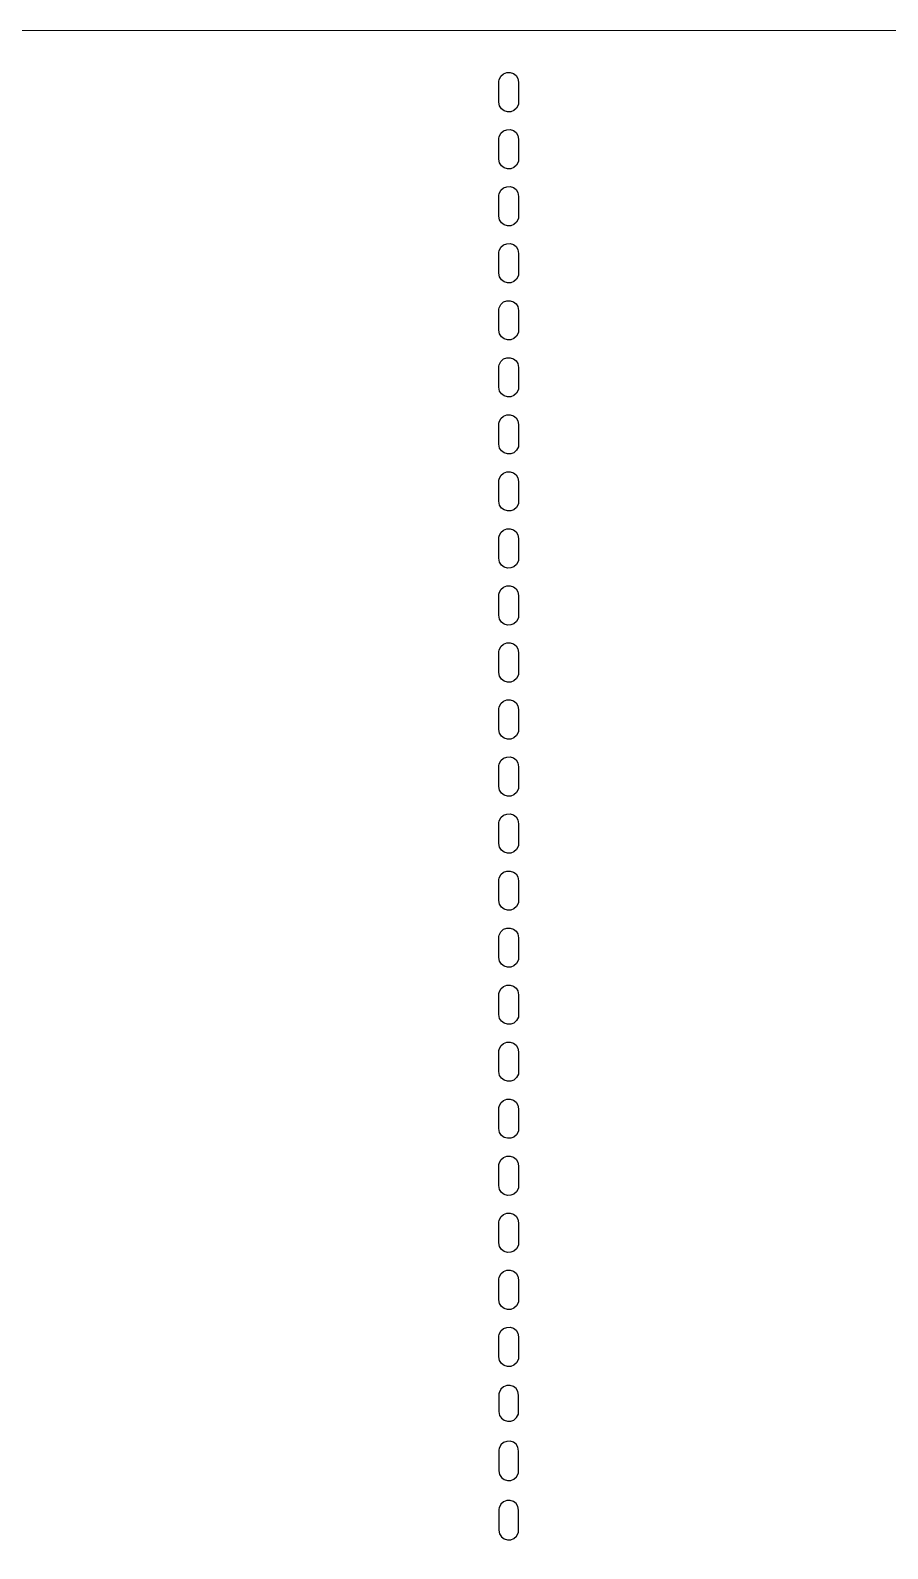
# Model space of a CAD drawing. Header units: centimetres. Extents: x -56 to 56, y -46 to 46.
# Drawn here: x 33.35 to 42.12, y 17.31 to 32.85 of the extents above; entities that cross this region are included whole.
import ezdxf

# ---------------------------------------------------------------- set-up
doc = ezdxf.new("R2010")
doc.units = ezdxf.units.CM
doc.header["$MEASUREMENT"] = 0
doc.layers.add('Camada 1', color=7, linetype='Continuous')

msp = doc.modelspace()

# ---------------------------------------------------------------- linework, layer by layer
at = {"layer": 'Camada 1', "color": 250, "lineweight": 20}
msp.add_open_spline([(28.02574, -1.15384), (40.15826, -1.15384), (43.06602, -1.15388), (56.02575, -1.15388), (56.02575, -1.15388), (56.02575, -1.15388), (56.02575, 32.84612), (56.02575, 32.84612), (56.02575, 32.84612), (43.05091, 32.84612), (40.18961, 32.84612), (28.02574, 32.84612), (28.02574, 32.84612), (26.98292, 32.84612), (25.91856, 32.84612), (24.87574, 32.84612), (24.87574, 32.84612), (24.87574, 32.84612), (23.37574, 32.84612), (23.37574, 32.84612), (23.37574, 32.84612), (23.37574, 32.84612), (23.37574, 32.54614), (23.37574, 32.54614), (23.37574, 32.54614), (23.37574, 32.54614), (18.97574, 32.54614), (18.97574, 32.54614), (18.97574, 32.54614), (18.97574, 32.54614), (18.97574, 32.84612), (18.97574, 32.84612), (18.97574, 32.84612), (18.97574, 32.84612), (17.47574, 32.84612), (17.47574, 32.84612), (17.47574, 32.84612), (17.47574, 32.84612), (17.47574, -1.15384), (17.47574, -1.15384), (17.47574, -1.15384), (17.47574, -1.15384), (18.97574, -1.15384), (18.97574, -1.15384), (18.97574, -1.15384), (18.97574, -1.15384), (18.97574, -0.85386), (18.97574, -0.85386), (18.97574, -0.85386), (18.97574, -0.85386), (23.37574, -0.85386), (23.37574, -0.85386), (23.37574, -0.85386), (23.37574, -0.85386), (23.37574, -1.15384), (23.37574, -1.15384), (23.37574, -1.15384), (23.37574, -1.15384), (24.87574, -1.15384), (24.87574, -1.15384), (24.87574, -1.15384), (25.91856, -1.15384), (26.98292, -1.15384), (28.02574, -1.15384)], degree=3, knots=[0, 0, 0, 0, 0.05882353, 0.05882353, 0.05882353, 0.05882353, 0.11764706, 0.11764706, 0.11764706, 0.11764706, 0.17647059, 0.17647059, 0.17647059, 0.17647059, 0.23529412, 0.23529412, 0.23529412, 0.23529412, 0.29411765, 0.29411765, 0.29411765, 0.29411765, 0.35294118, 0.35294118, 0.35294118, 0.35294118, 0.41176471, 0.41176471, 0.41176471, 0.41176471, 0.47058824, 0.47058824, 0.47058824, 0.47058824, 0.52941176, 0.52941176, 0.52941176, 0.52941176, 0.58823529, 0.58823529, 0.58823529, 0.58823529, 0.64705882, 0.64705882, 0.64705882, 0.64705882, 0.70588235, 0.70588235, 0.70588235, 0.70588235, 0.76470588, 0.76470588, 0.76470588, 0.76470588, 0.82352941, 0.82352941, 0.82352941, 0.82352941, 0.88235294, 0.88235294, 0.88235294, 0.88235294, 1, 1, 1, 1], dxfattribs=at)
at = {"layer": 'Camada 1', "color": 114}
for points, knots in [([(38.13917, 32.1128), (38.13917, 31.99731), (38.30546, 31.97141), (38.33795, 32.08757), (38.33795, 32.08757), (38.34003, 32.09612), (38.34118, 32.10387), (38.34118, 32.1128), (38.34118, 32.1128), (38.34118, 32.1128), (38.34118, 32.31482), (38.34118, 32.31482), (38.34118, 32.31482), (38.34118, 32.43039), (38.17488, 32.45622), (38.14231, 32.34005), (38.14231, 32.34005), (38.14029, 32.33151), (38.13917, 32.32376), (38.13917, 32.31482), (38.13917, 32.31482), (38.13917, 32.31482), (38.13917, 32.1128), (38.13917, 32.1128)], [0, 0, 0, 0, 0.14285714, 0.14285714, 0.14285714, 0.14285714, 0.28571429, 0.28571429, 0.28571429, 0.28571429, 0.42857143, 0.42857143, 0.42857143, 0.42857143, 0.57142857, 0.57142857, 0.57142857, 0.57142857, 0.71428571, 0.71428571, 0.71428571, 0.71428571, 1, 1, 1, 1]), ([(38.13917, 31.52924), (38.13917, 31.41375), (38.30546, 31.38785), (38.33795, 31.50401), (38.33795, 31.50401), (38.34003, 31.51256), (38.34118, 31.52031), (38.34118, 31.52924), (38.34118, 31.52924), (38.34118, 31.52924), (38.34118, 31.73126), (38.34118, 31.73126), (38.34118, 31.73126), (38.34118, 31.84683), (38.17488, 31.87266), (38.14231, 31.75649), (38.14231, 31.75649), (38.14029, 31.74795), (38.13917, 31.7402), (38.13917, 31.73126), (38.13917, 31.73126), (38.13917, 31.73126), (38.13917, 31.52924), (38.13917, 31.52924)], [0, 0, 0, 0, 0.14285714, 0.14285714, 0.14285714, 0.14285714, 0.28571429, 0.28571429, 0.28571429, 0.28571429, 0.42857143, 0.42857143, 0.42857143, 0.42857143, 0.57142857, 0.57142857, 0.57142857, 0.57142857, 0.71428571, 0.71428571, 0.71428571, 0.71428571, 1, 1, 1, 1]), ([(38.13917, 30.94568), (38.13917, 30.83019), (38.30546, 30.80429), (38.33795, 30.92045), (38.33795, 30.92045), (38.34003, 30.929), (38.34118, 30.93675), (38.34118, 30.94568), (38.34118, 30.94568), (38.34118, 30.94568), (38.34118, 31.1477), (38.34118, 31.1477), (38.34118, 31.1477), (38.34118, 31.26327), (38.17488, 31.2891), (38.14231, 31.17293), (38.14231, 31.17293), (38.14029, 31.16439), (38.13917, 31.15664), (38.13917, 31.1477), (38.13917, 31.1477), (38.13917, 31.1477), (38.13917, 30.94568), (38.13917, 30.94568)], [0, 0, 0, 0, 0.14285714, 0.14285714, 0.14285714, 0.14285714, 0.28571429, 0.28571429, 0.28571429, 0.28571429, 0.42857143, 0.42857143, 0.42857143, 0.42857143, 0.57142857, 0.57142857, 0.57142857, 0.57142857, 0.71428571, 0.71428571, 0.71428571, 0.71428571, 1, 1, 1, 1]), ([(38.13917, 30.36212), (38.13917, 30.24663), (38.30546, 30.22073), (38.33795, 30.33689), (38.33795, 30.33689), (38.34003, 30.34544), (38.34118, 30.35319), (38.34118, 30.36212), (38.34118, 30.36212), (38.34118, 30.36212), (38.34118, 30.56414), (38.34118, 30.56414), (38.34118, 30.56414), (38.34118, 30.67971), (38.17488, 30.70554), (38.14231, 30.58937), (38.14231, 30.58937), (38.14029, 30.58083), (38.13917, 30.57308), (38.13917, 30.56414), (38.13917, 30.56414), (38.13917, 30.56414), (38.13917, 30.36212), (38.13917, 30.36212)], [0, 0, 0, 0, 0.14285714, 0.14285714, 0.14285714, 0.14285714, 0.28571429, 0.28571429, 0.28571429, 0.28571429, 0.42857143, 0.42857143, 0.42857143, 0.42857143, 0.57142857, 0.57142857, 0.57142857, 0.57142857, 0.71428571, 0.71428571, 0.71428571, 0.71428571, 1, 1, 1, 1]), ([(38.13917, 29.77856), (38.13917, 29.66307), (38.30546, 29.63717), (38.33795, 29.75333), (38.33795, 29.75333), (38.34003, 29.76188), (38.34118, 29.76963), (38.34118, 29.77856), (38.34118, 29.77856), (38.34118, 29.77856), (38.34118, 29.98058), (38.34118, 29.98058), (38.34118, 29.98058), (38.34118, 30.09615), (38.17488, 30.12198), (38.14231, 30.00581), (38.14231, 30.00581), (38.14029, 29.99727), (38.13917, 29.98952), (38.13917, 29.98058), (38.13917, 29.98058), (38.13917, 29.98058), (38.13917, 29.77856), (38.13917, 29.77856)], [0, 0, 0, 0, 0.14285714, 0.14285714, 0.14285714, 0.14285714, 0.28571429, 0.28571429, 0.28571429, 0.28571429, 0.42857143, 0.42857143, 0.42857143, 0.42857143, 0.57142857, 0.57142857, 0.57142857, 0.57142857, 0.71428571, 0.71428571, 0.71428571, 0.71428571, 1, 1, 1, 1]), ([(38.13917, 29.195), (38.13917, 29.07951), (38.30546, 29.05361), (38.33795, 29.16977), (38.33795, 29.16977), (38.34003, 29.17832), (38.34118, 29.18607), (38.34118, 29.195), (38.34118, 29.195), (38.34118, 29.195), (38.34118, 29.39702), (38.34118, 29.39702), (38.34118, 29.39702), (38.34118, 29.51259), (38.17488, 29.53842), (38.14231, 29.42225), (38.14231, 29.42225), (38.14029, 29.41371), (38.13917, 29.40596), (38.13917, 29.39702), (38.13917, 29.39702), (38.13917, 29.39702), (38.13917, 29.195), (38.13917, 29.195)], [0, 0, 0, 0, 0.14285714, 0.14285714, 0.14285714, 0.14285714, 0.28571429, 0.28571429, 0.28571429, 0.28571429, 0.42857143, 0.42857143, 0.42857143, 0.42857143, 0.57142857, 0.57142857, 0.57142857, 0.57142857, 0.71428571, 0.71428571, 0.71428571, 0.71428571, 1, 1, 1, 1]), ([(38.13917, 28.61144), (38.13917, 28.49595), (38.30546, 28.47005), (38.33795, 28.58621), (38.33795, 28.58621), (38.34003, 28.59476), (38.34118, 28.60251), (38.34118, 28.61144), (38.34118, 28.61144), (38.34118, 28.61144), (38.34118, 28.81346), (38.34118, 28.81346), (38.34118, 28.81346), (38.34118, 28.92903), (38.17488, 28.95486), (38.14231, 28.83869), (38.14231, 28.83869), (38.14029, 28.83015), (38.13917, 28.8224), (38.13917, 28.81346), (38.13917, 28.81346), (38.13917, 28.81346), (38.13917, 28.61144), (38.13917, 28.61144)], [0, 0, 0, 0, 0.14285714, 0.14285714, 0.14285714, 0.14285714, 0.28571429, 0.28571429, 0.28571429, 0.28571429, 0.42857143, 0.42857143, 0.42857143, 0.42857143, 0.57142857, 0.57142857, 0.57142857, 0.57142857, 0.71428571, 0.71428571, 0.71428571, 0.71428571, 1, 1, 1, 1]), ([(38.13917, 28.02788), (38.13917, 27.91239), (38.30546, 27.88649), (38.33795, 28.00265), (38.33795, 28.00265), (38.34003, 28.0112), (38.34118, 28.01895), (38.34118, 28.02788), (38.34118, 28.02788), (38.34118, 28.02788), (38.34118, 28.2299), (38.34118, 28.2299), (38.34118, 28.2299), (38.34118, 28.34547), (38.17488, 28.3713), (38.14231, 28.25513), (38.14231, 28.25513), (38.14029, 28.24659), (38.13917, 28.23884), (38.13917, 28.2299), (38.13917, 28.2299), (38.13917, 28.2299), (38.13917, 28.02788), (38.13917, 28.02788)], [0, 0, 0, 0, 0.14285714, 0.14285714, 0.14285714, 0.14285714, 0.28571429, 0.28571429, 0.28571429, 0.28571429, 0.42857143, 0.42857143, 0.42857143, 0.42857143, 0.57142857, 0.57142857, 0.57142857, 0.57142857, 0.71428571, 0.71428571, 0.71428571, 0.71428571, 1, 1, 1, 1]), ([(38.13917, 27.44432), (38.13917, 27.32883), (38.30546, 27.30293), (38.33795, 27.41909), (38.33795, 27.41909), (38.34003, 27.42764), (38.34118, 27.43539), (38.34118, 27.44432), (38.34118, 27.44432), (38.34118, 27.44432), (38.34118, 27.64634), (38.34118, 27.64634), (38.34118, 27.64634), (38.34118, 27.76191), (38.17488, 27.78774), (38.14231, 27.67157), (38.14231, 27.67157), (38.14029, 27.66303), (38.13917, 27.65528), (38.13917, 27.64634), (38.13917, 27.64634), (38.13917, 27.64634), (38.13917, 27.44432), (38.13917, 27.44432)], [0, 0, 0, 0, 0.14285714, 0.14285714, 0.14285714, 0.14285714, 0.28571429, 0.28571429, 0.28571429, 0.28571429, 0.42857143, 0.42857143, 0.42857143, 0.42857143, 0.57142857, 0.57142857, 0.57142857, 0.57142857, 0.71428571, 0.71428571, 0.71428571, 0.71428571, 1, 1, 1, 1]), ([(38.13917, 26.86076), (38.13917, 26.74527), (38.30546, 26.71937), (38.33795, 26.83553), (38.33795, 26.83553), (38.34003, 26.84408), (38.34118, 26.85183), (38.34118, 26.86076), (38.34118, 26.86076), (38.34118, 26.86076), (38.34118, 27.06278), (38.34118, 27.06278), (38.34118, 27.06278), (38.34118, 27.17835), (38.17488, 27.20418), (38.14231, 27.08801), (38.14231, 27.08801), (38.14029, 27.07947), (38.13917, 27.07172), (38.13917, 27.06278), (38.13917, 27.06278), (38.13917, 27.06278), (38.13917, 26.86076), (38.13917, 26.86076)], [0, 0, 0, 0, 0.14285714, 0.14285714, 0.14285714, 0.14285714, 0.28571429, 0.28571429, 0.28571429, 0.28571429, 0.42857143, 0.42857143, 0.42857143, 0.42857143, 0.57142857, 0.57142857, 0.57142857, 0.57142857, 0.71428571, 0.71428571, 0.71428571, 0.71428571, 1, 1, 1, 1]), ([(38.13917, 26.2772), (38.13917, 26.16171), (38.30546, 26.13581), (38.33795, 26.25197), (38.33795, 26.25197), (38.34003, 26.26052), (38.34118, 26.26827), (38.34118, 26.2772), (38.34118, 26.2772), (38.34118, 26.2772), (38.34118, 26.47922), (38.34118, 26.47922), (38.34118, 26.47922), (38.34118, 26.59479), (38.17488, 26.62062), (38.14231, 26.50445), (38.14231, 26.50445), (38.14029, 26.49591), (38.13917, 26.48816), (38.13917, 26.47922), (38.13917, 26.47922), (38.13917, 26.47922), (38.13917, 26.2772), (38.13917, 26.2772)], [0, 0, 0, 0, 0.14285714, 0.14285714, 0.14285714, 0.14285714, 0.28571429, 0.28571429, 0.28571429, 0.28571429, 0.42857143, 0.42857143, 0.42857143, 0.42857143, 0.57142857, 0.57142857, 0.57142857, 0.57142857, 0.71428571, 0.71428571, 0.71428571, 0.71428571, 1, 1, 1, 1]), ([(38.13917, 25.69364), (38.13917, 25.57815), (38.30546, 25.55225), (38.33795, 25.66841), (38.33795, 25.66841), (38.34003, 25.67696), (38.34118, 25.68471), (38.34118, 25.69364), (38.34118, 25.69364), (38.34118, 25.69364), (38.34118, 25.89566), (38.34118, 25.89566), (38.34118, 25.89566), (38.34118, 26.01123), (38.17488, 26.03706), (38.14231, 25.92089), (38.14231, 25.92089), (38.14029, 25.91235), (38.13917, 25.9046), (38.13917, 25.89566), (38.13917, 25.89566), (38.13917, 25.89566), (38.13917, 25.69364), (38.13917, 25.69364)], [0, 0, 0, 0, 0.14285714, 0.14285714, 0.14285714, 0.14285714, 0.28571429, 0.28571429, 0.28571429, 0.28571429, 0.42857143, 0.42857143, 0.42857143, 0.42857143, 0.57142857, 0.57142857, 0.57142857, 0.57142857, 0.71428571, 0.71428571, 0.71428571, 0.71428571, 1, 1, 1, 1]), ([(38.13917, 25.11008), (38.13917, 24.99459), (38.30546, 24.96869), (38.33795, 25.08485), (38.33795, 25.08485), (38.34003, 25.0934), (38.34118, 25.10115), (38.34118, 25.11008), (38.34118, 25.11008), (38.34118, 25.11008), (38.34118, 25.3121), (38.34118, 25.3121), (38.34118, 25.3121), (38.34118, 25.42767), (38.17488, 25.4535), (38.14231, 25.33733), (38.14231, 25.33733), (38.14029, 25.32879), (38.13917, 25.32104), (38.13917, 25.3121), (38.13917, 25.3121), (38.13917, 25.3121), (38.13917, 25.11008), (38.13917, 25.11008)], [0, 0, 0, 0, 0.14285714, 0.14285714, 0.14285714, 0.14285714, 0.28571429, 0.28571429, 0.28571429, 0.28571429, 0.42857143, 0.42857143, 0.42857143, 0.42857143, 0.57142857, 0.57142857, 0.57142857, 0.57142857, 0.71428571, 0.71428571, 0.71428571, 0.71428571, 1, 1, 1, 1]), ([(38.13917, 24.52652), (38.13917, 24.41103), (38.30546, 24.38513), (38.33795, 24.50129), (38.33795, 24.50129), (38.34003, 24.50984), (38.34118, 24.51759), (38.34118, 24.52652), (38.34118, 24.52652), (38.34118, 24.52652), (38.34118, 24.72854), (38.34118, 24.72854), (38.34118, 24.72854), (38.34118, 24.84411), (38.17488, 24.86994), (38.14231, 24.75377), (38.14231, 24.75377), (38.14029, 24.74523), (38.13917, 24.73748), (38.13917, 24.72854), (38.13917, 24.72854), (38.13917, 24.72854), (38.13917, 24.52652), (38.13917, 24.52652)], [0, 0, 0, 0, 0.14285714, 0.14285714, 0.14285714, 0.14285714, 0.28571429, 0.28571429, 0.28571429, 0.28571429, 0.42857143, 0.42857143, 0.42857143, 0.42857143, 0.57142857, 0.57142857, 0.57142857, 0.57142857, 0.71428571, 0.71428571, 0.71428571, 0.71428571, 1, 1, 1, 1]), ([(38.13917, 23.94296), (38.13917, 23.82747), (38.30546, 23.80157), (38.33795, 23.91773), (38.33795, 23.91773), (38.34003, 23.92628), (38.34118, 23.93403), (38.34118, 23.94296), (38.34118, 23.94296), (38.34118, 23.94296), (38.34118, 24.14498), (38.34118, 24.14498), (38.34118, 24.14498), (38.34118, 24.26055), (38.17488, 24.28638), (38.14231, 24.17021), (38.14231, 24.17021), (38.14029, 24.16167), (38.13917, 24.15392), (38.13917, 24.14498), (38.13917, 24.14498), (38.13917, 24.14498), (38.13917, 23.94296), (38.13917, 23.94296)], [0, 0, 0, 0, 0.14285714, 0.14285714, 0.14285714, 0.14285714, 0.28571429, 0.28571429, 0.28571429, 0.28571429, 0.42857143, 0.42857143, 0.42857143, 0.42857143, 0.57142857, 0.57142857, 0.57142857, 0.57142857, 0.71428571, 0.71428571, 0.71428571, 0.71428571, 1, 1, 1, 1]), ([(38.13917, 23.3594), (38.13917, 23.24391), (38.30546, 23.21801), (38.33795, 23.33417), (38.33795, 23.33417), (38.34003, 23.34272), (38.34118, 23.35047), (38.34118, 23.3594), (38.34118, 23.3594), (38.34118, 23.3594), (38.34118, 23.56142), (38.34118, 23.56142), (38.34118, 23.56142), (38.34118, 23.67699), (38.17488, 23.70282), (38.14231, 23.58665), (38.14231, 23.58665), (38.14029, 23.57811), (38.13917, 23.57036), (38.13917, 23.56142), (38.13917, 23.56142), (38.13917, 23.56142), (38.13917, 23.3594), (38.13917, 23.3594)], [0, 0, 0, 0, 0.14285714, 0.14285714, 0.14285714, 0.14285714, 0.28571429, 0.28571429, 0.28571429, 0.28571429, 0.42857143, 0.42857143, 0.42857143, 0.42857143, 0.57142857, 0.57142857, 0.57142857, 0.57142857, 0.71428571, 0.71428571, 0.71428571, 0.71428571, 1, 1, 1, 1]), ([(38.13917, 22.77584), (38.13917, 22.66035), (38.30546, 22.63445), (38.33795, 22.75061), (38.33795, 22.75061), (38.34003, 22.75916), (38.34118, 22.76691), (38.34118, 22.77584), (38.34118, 22.77584), (38.34118, 22.77584), (38.34118, 22.97786), (38.34118, 22.97786), (38.34118, 22.97786), (38.34118, 23.09343), (38.17488, 23.11926), (38.14231, 23.00309), (38.14231, 23.00309), (38.14029, 22.99455), (38.13917, 22.9868), (38.13917, 22.97786), (38.13917, 22.97786), (38.13917, 22.97786), (38.13917, 22.77584), (38.13917, 22.77584)], [0, 0, 0, 0, 0.14285714, 0.14285714, 0.14285714, 0.14285714, 0.28571429, 0.28571429, 0.28571429, 0.28571429, 0.42857143, 0.42857143, 0.42857143, 0.42857143, 0.57142857, 0.57142857, 0.57142857, 0.57142857, 0.71428571, 0.71428571, 0.71428571, 0.71428571, 1, 1, 1, 1]), ([(38.13917, 22.19228), (38.13917, 22.07679), (38.30546, 22.05089), (38.33795, 22.16705), (38.33795, 22.16705), (38.34003, 22.1756), (38.34118, 22.18335), (38.34118, 22.19228), (38.34118, 22.19228), (38.34118, 22.19228), (38.34118, 22.3943), (38.34118, 22.3943), (38.34118, 22.3943), (38.34118, 22.50987), (38.17488, 22.5357), (38.14231, 22.41953), (38.14231, 22.41953), (38.14029, 22.41099), (38.13917, 22.40324), (38.13917, 22.3943), (38.13917, 22.3943), (38.13917, 22.3943), (38.13917, 22.19228), (38.13917, 22.19228)], [0, 0, 0, 0, 0.14285714, 0.14285714, 0.14285714, 0.14285714, 0.28571429, 0.28571429, 0.28571429, 0.28571429, 0.42857143, 0.42857143, 0.42857143, 0.42857143, 0.57142857, 0.57142857, 0.57142857, 0.57142857, 0.71428571, 0.71428571, 0.71428571, 0.71428571, 1, 1, 1, 1]), ([(38.13917, 21.60872), (38.13917, 21.49323), (38.30546, 21.46733), (38.33795, 21.58349), (38.33795, 21.58349), (38.34003, 21.59204), (38.34118, 21.59979), (38.34118, 21.60872), (38.34118, 21.60872), (38.34118, 21.60872), (38.34118, 21.81074), (38.34118, 21.81074), (38.34118, 21.81074), (38.34118, 21.92631), (38.17488, 21.95214), (38.14231, 21.83597), (38.14231, 21.83597), (38.14029, 21.82743), (38.13917, 21.81968), (38.13917, 21.81074), (38.13917, 21.81074), (38.13917, 21.81074), (38.13917, 21.60872), (38.13917, 21.60872)], [0, 0, 0, 0, 0.14285714, 0.14285714, 0.14285714, 0.14285714, 0.28571429, 0.28571429, 0.28571429, 0.28571429, 0.42857143, 0.42857143, 0.42857143, 0.42857143, 0.57142857, 0.57142857, 0.57142857, 0.57142857, 0.71428571, 0.71428571, 0.71428571, 0.71428571, 1, 1, 1, 1]), ([(38.13917, 21.02516), (38.13917, 20.90967), (38.30546, 20.88377), (38.33795, 20.99993), (38.33795, 20.99993), (38.34003, 21.00848), (38.34118, 21.01623), (38.34118, 21.02516), (38.34118, 21.02516), (38.34118, 21.02516), (38.34118, 21.22718), (38.34118, 21.22718), (38.34118, 21.22718), (38.34118, 21.34275), (38.17488, 21.36858), (38.14231, 21.25241), (38.14231, 21.25241), (38.14029, 21.24387), (38.13917, 21.23612), (38.13917, 21.22718), (38.13917, 21.22718), (38.13917, 21.22718), (38.13917, 21.02516), (38.13917, 21.02516)], [0, 0, 0, 0, 0.14285714, 0.14285714, 0.14285714, 0.14285714, 0.28571429, 0.28571429, 0.28571429, 0.28571429, 0.42857143, 0.42857143, 0.42857143, 0.42857143, 0.57142857, 0.57142857, 0.57142857, 0.57142857, 0.71428571, 0.71428571, 0.71428571, 0.71428571, 1, 1, 1, 1]), ([(38.13917, 20.4416), (38.13917, 20.32611), (38.30546, 20.30021), (38.33795, 20.41637), (38.33795, 20.41637), (38.34003, 20.42492), (38.34118, 20.43267), (38.34118, 20.4416), (38.34118, 20.4416), (38.34118, 20.4416), (38.34118, 20.64362), (38.34118, 20.64362), (38.34118, 20.64362), (38.34118, 20.75919), (38.17488, 20.78502), (38.14231, 20.66885), (38.14231, 20.66885), (38.14029, 20.66031), (38.13917, 20.65256), (38.13917, 20.64362), (38.13917, 20.64362), (38.13917, 20.64362), (38.13917, 20.4416), (38.13917, 20.4416)], [0, 0, 0, 0, 0.14285714, 0.14285714, 0.14285714, 0.14285714, 0.28571429, 0.28571429, 0.28571429, 0.28571429, 0.42857143, 0.42857143, 0.42857143, 0.42857143, 0.57142857, 0.57142857, 0.57142857, 0.57142857, 0.71428571, 0.71428571, 0.71428571, 0.71428571, 1, 1, 1, 1]), ([(38.13917, 19.85804), (38.13917, 19.74255), (38.30546, 19.71665), (38.33795, 19.83281), (38.33795, 19.83281), (38.34003, 19.84136), (38.34118, 19.84911), (38.34118, 19.85804), (38.34118, 19.85804), (38.34118, 19.85804), (38.34118, 20.06006), (38.34118, 20.06006), (38.34118, 20.06006), (38.34118, 20.17563), (38.17488, 20.20146), (38.14231, 20.08529), (38.14231, 20.08529), (38.14029, 20.07675), (38.13917, 20.069), (38.13917, 20.06006), (38.13917, 20.06006), (38.13917, 20.06006), (38.13917, 19.85804), (38.13917, 19.85804)], [0, 0, 0, 0, 0.14285714, 0.14285714, 0.14285714, 0.14285714, 0.28571429, 0.28571429, 0.28571429, 0.28571429, 0.42857143, 0.42857143, 0.42857143, 0.42857143, 0.57142857, 0.57142857, 0.57142857, 0.57142857, 0.71428571, 0.71428571, 0.71428571, 0.71428571, 1, 1, 1, 1]), ([(38.13917, 19.27448), (38.13917, 19.15899), (38.30546, 19.13309), (38.33795, 19.24925), (38.33795, 19.24925), (38.34003, 19.2578), (38.34118, 19.26555), (38.34118, 19.27448), (38.34118, 19.27448), (38.34118, 19.27448), (38.34118, 19.4765), (38.34118, 19.4765), (38.34118, 19.4765), (38.34118, 19.59207), (38.17488, 19.6179), (38.14231, 19.50173), (38.14231, 19.50173), (38.14029, 19.49319), (38.13917, 19.48544), (38.13917, 19.4765), (38.13917, 19.4765), (38.13917, 19.4765), (38.13917, 19.27448), (38.13917, 19.27448)], [0, 0, 0, 0, 0.14285714, 0.14285714, 0.14285714, 0.14285714, 0.28571429, 0.28571429, 0.28571429, 0.28571429, 0.42857143, 0.42857143, 0.42857143, 0.42857143, 0.57142857, 0.57142857, 0.57142857, 0.57142857, 0.71428571, 0.71428571, 0.71428571, 0.71428571, 1, 1, 1, 1]), ([(38.14231, 18.90579), (38.17488, 19.02195), (38.34118, 18.99603), (38.34118, 18.88056), (38.34118, 18.88056), (38.34118, 18.88056), (38.34118, 18.71333), (38.34118, 18.71333), (38.34118, 18.71333), (38.34118, 18.70444), (38.34003, 18.69663), (38.33795, 18.68808), (38.33795, 18.68808), (38.30546, 18.57195), (38.13917, 18.59778), (38.13917, 18.71333), (38.13917, 18.71333), (38.13917, 18.71333), (38.13917, 18.88056), (38.13917, 18.88056), (38.13917, 18.88056), (38.13917, 18.88951), (38.14029, 18.89726), (38.14231, 18.90579)], [0, 0, 0, 0, 0.14285714, 0.14285714, 0.14285714, 0.14285714, 0.28571429, 0.28571429, 0.28571429, 0.28571429, 0.42857143, 0.42857143, 0.42857143, 0.42857143, 0.57142857, 0.57142857, 0.57142857, 0.57142857, 0.71428571, 0.71428571, 0.71428571, 0.71428571, 1, 1, 1, 1]), ([(38.14231, 18.33461), (38.17488, 18.45078), (38.34118, 18.42495), (38.34118, 18.30938), (38.34118, 18.30938), (38.34118, 18.30938), (38.34118, 18.10736), (38.34118, 18.10736), (38.34118, 18.10736), (38.34118, 18.09843), (38.34003, 18.09068), (38.33795, 18.08213), (38.33795, 18.08213), (38.30546, 17.96597), (38.13917, 17.99187), (38.13917, 18.10736), (38.13917, 18.10736), (38.13917, 18.10736), (38.13917, 18.30938), (38.13917, 18.30938), (38.13917, 18.30938), (38.13917, 18.31832), (38.14029, 18.32607), (38.14231, 18.33461)], [0, 0, 0, 0, 0.14285714, 0.14285714, 0.14285714, 0.14285714, 0.28571429, 0.28571429, 0.28571429, 0.28571429, 0.42857143, 0.42857143, 0.42857143, 0.42857143, 0.57142857, 0.57142857, 0.57142857, 0.57142857, 0.71428571, 0.71428571, 0.71428571, 0.71428571, 1, 1, 1, 1]), ([(36.6765, 16.95901), (37.23319, 16.65184), (37.78789, 15.86769), (38.09185, 14.32757), (38.09185, 14.32757), (38.09264, 14.32367), (38.09341, 14.31978), (38.09417, 14.31587), (38.09417, 14.31587), (38.06994, 14.31736), (38.04586, 14.31893), (38.02195, 14.32056), (38.02195, 14.32056), (37.44649, 14.2091), (37.00899, 12.80473), (35.5881, 12.72793), (35.5881, 12.72793), (35.5881, 12.72793), (35.59469, 13.06092), (35.59469, 13.06092), (35.59469, 13.06092), (35.59469, 13.06092), (35.06131, 13.31606), (35.06131, 13.31606), (35.06131, 13.31606), (36.44869, 13.12064), (36.90966, 14.32378), (37.46726, 14.37614), (37.46726, 14.37614), (37.17384, 14.41567), (36.91128, 14.46858), (36.6765, 14.53198), (36.6765, 14.53198), (33.76355, 15.31852), (35.22633, 17.75909), (36.6765, 16.95901)], [0, 0, 0, 0, 0.1, 0.1, 0.1, 0.1, 0.2, 0.2, 0.2, 0.2, 0.3, 0.3, 0.3, 0.3, 0.4, 0.4, 0.4, 0.4, 0.5, 0.5, 0.5, 0.5, 0.6, 0.6, 0.6, 0.6, 0.7, 0.7, 0.7, 0.7, 0.8, 0.8, 0.8, 0.8, 1, 1, 1, 1]), ([(38.14231, 17.72866), (38.17488, 17.84487), (38.34118, 17.81898), (38.34118, 17.70343), (38.34118, 17.70343), (38.34118, 17.70343), (38.34118, 17.50148), (38.34118, 17.50148), (38.34118, 17.50148), (38.34118, 17.49252), (38.34003, 17.48479), (38.33795, 17.47624), (38.33795, 17.47624), (38.30546, 17.36005), (38.13917, 17.38586), (38.13917, 17.50148), (38.13917, 17.50148), (38.13917, 17.50148), (38.13917, 17.70343), (38.13917, 17.70343), (38.13917, 17.70343), (38.13917, 17.71237), (38.14029, 17.7201), (38.14231, 17.72866)], [0, 0, 0, 0, 0.14285714, 0.14285714, 0.14285714, 0.14285714, 0.28571429, 0.28571429, 0.28571429, 0.28571429, 0.42857143, 0.42857143, 0.42857143, 0.42857143, 0.57142857, 0.57142857, 0.57142857, 0.57142857, 0.71428571, 0.71428571, 0.71428571, 0.71428571, 1, 1, 1, 1]), ([(39.80375, 16.95901), (41.25392, 17.75909), (42.71665, 15.31852), (39.80375, 14.53198), (39.80375, 14.53198), (39.57384, 14.46985), (39.31728, 14.41785), (39.03117, 14.37859), (39.03117, 14.37859), (39.58675, 14.32608), (40.03156, 13.12064), (41.41894, 13.31606), (41.41894, 13.31606), (41.41894, 13.31606), (40.88557, 13.06092), (40.88557, 13.06092), (40.88557, 13.06092), (40.88557, 13.06092), (40.89216, 12.72793), (40.89216, 12.72793), (40.89216, 12.72793), (39.47129, 12.80473), (39.03376, 14.20909), (38.45831, 14.32056), (38.45831, 14.32056), (38.43439, 14.31893), (38.41032, 14.31736), (38.3861, 14.31587), (38.3861, 14.31587), (38.38684, 14.31978), (38.38763, 14.32367), (38.3884, 14.32757), (38.3884, 14.32757), (38.69239, 15.86769), (39.24702, 16.65189), (39.80375, 16.95901)], [0, 0, 0, 0, 0.1, 0.1, 0.1, 0.1, 0.2, 0.2, 0.2, 0.2, 0.3, 0.3, 0.3, 0.3, 0.4, 0.4, 0.4, 0.4, 0.5, 0.5, 0.5, 0.5, 0.6, 0.6, 0.6, 0.6, 0.7, 0.7, 0.7, 0.7, 0.8, 0.8, 0.8, 0.8, 1, 1, 1, 1])]:
    msp.add_open_spline(points, degree=3, knots=knots, dxfattribs=at)

doc.saveas('drawing.dxf')
